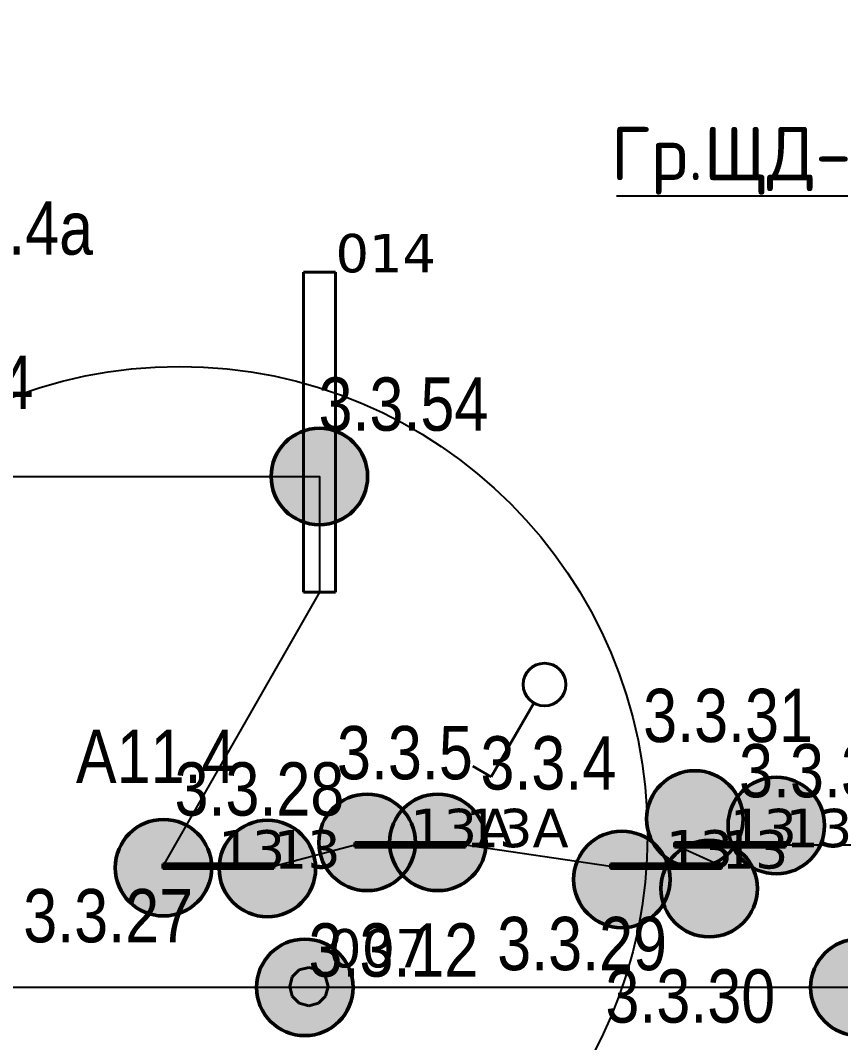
# Model space of a CAD drawing. Header units: millimetres. Extents: x -243740 to 150609, y -473655 to -165121.
# Drawn here: x -224657 to -220811, y -388168 to -383374 of the extents above; entities that cross this region are included whole.
import ezdxf
from ezdxf import colors
from ezdxf.entities.mleader import LeaderData, LeaderLine
from ezdxf.enums import TextEntityAlignment as Align
from ezdxf.math import Vec2, Vec3

# ---------------------------------------------------------------- set-up
doc = ezdxf.new("R2010")
doc.units = ezdxf.units.MM
doc.layers.add('_Гр.ЩД-1А.5.9.I2.3', color=6, linetype='Continuous')
for name, color, linetype, lineweight in [('_освещение_dali', 3, 'Continuous', 50), ('DLX_FL2_LUM 34', 5, 'Continuous', 40), ('DLX_FL2_LUM 40', 5, 'Continuous', 40), ('DLX_FL2_LUM 7', 5, 'Continuous', 40), ('Аварийное_овещение', 1, 'Continuous', 30), ('Освещение', 5, 'Continuous', 30), ('ЭТО быт', 5, 'Continuous', 40)]:
    doc.layers.add(name, color=color, linetype=linetype, lineweight=lineweight)
doc.layers.add('DLX_FL2_LUM 10', color=7, linetype='Continuous', lineweight=40, true_color=0xfb1804)
doc.styles.add('Arial Narrow_6', font='ARIALN.TTF', dxfattribs={"height": 193.245432})
doc.styles.add('ISOCPEUR', font='isocpeur.ttf')
doc.styles.get("Standard").update_dxf_attribs({"font": 'ARIALN.TTF'})
doc.styles.add('TableTextStyle', font='')
doc.styles.get('TableTextStyle').set_extended_font_data('VERDANA.TTF')
doc.linetypes.add('Truba', pattern='A,3e-05,[4,MSH_7,S=1,R=0,X=0,Y=0],-3.022072', length=3.022102)

# ---------------------------------------------------------------- blocks, each defined once
blk = doc.blocks.new('A$C453ecf4b')
at = {"layer": 'Аварийное_овещение', "lineweight": 40, "style": 'Arial Narrow_6'}
blk.add_text('А11.4а', height=250, dxfattribs=at).set_placement((9415.9, 12964.6))
blk = doc.blocks.new('Vkl-02')
for p, q in [((0.5, 0.866), (2.5, 4.33)), ((2.5, 4.33), (3.366, 3.83))]:
    blk.add_line(p, q)
blk.add_circle((0, 0), 1)
blk = doc.blocks.new('dgdg')
at = {"layer": 'DLX_FL2_LUM 10'}
for points in [[(11550.5, 10208.2, 0), (11810.5, 10208.2, 0)], [(11810.5, 10208.2, 0), (11550.5, 10208.2, 0)], [(11550.5, 10208.2, 0), (11550.5, 10208.2, 0)], [(11550.5, 10185.7, 0), (11550.5, 10208.2, 0)], [(11550.5, 10208.2, 0), (11550.5, 10208.2, 0)], [(11550.5, 10208.2, 0), (11550.5, 10185.7, 0)], [(11810.5, 10208.2, 0), (11550.5, 10208.2, 0)], [(11550.5, 10208.2, 0), (11550.5, 10185.7, 0)], [(11550.5, 10208.2, 0), (11810.5, 10208.2, 0)], [(11550.5, 10185.7, 0), (11550.5, 10208.2, 0)], [(11810.5, 10185.7, 0), (11550.5, 10185.7, 0)], [(11550.5, 10185.7, 0), (11550.5, 10185.7, 0)], [(11550.5, 10185.7, 0), (11810.5, 10185.7, 0)], [(11550.5, 10185.7, 0), (11550.5, 10185.7, 0)], [(11550.5, 10185.7, 0), (11810.5, 10185.7, 0)], [(11810.5, 10185.7, 0), (11550.5, 10185.7, 0)], [(11810.5, 10208.2, 0), (11810.5, 10208.2, 0)], [(11810.5, 10208.2, 0), (11810.5, 10185.7, 0)], [(11810.5, 10185.7, 0), (11810.5, 10208.2, 0)], [(11810.5, 10208.2, 0), (11810.5, 10208.2, 0)], [(11810.5, 10185.7, 0), (11810.5, 10208.2, 0)], [(11810.5, 10208.2, 0), (11810.5, 10185.7, 0)], [(11810.5, 10208.2, 0), (12070.5, 10208.2, 0)], [(12070.5, 10208.2, 0), (11810.5, 10208.2, 0)], [(11810.5, 10208.2, 0), (11810.5, 10208.2, 0)], [(11810.5, 10185.7, 0), (11810.5, 10208.2, 0)], [(11810.5, 10208.2, 0), (11810.5, 10208.2, 0)], [(11810.5, 10208.2, 0), (11810.5, 10185.7, 0)], [(12070.5, 10208.2, 0), (11810.5, 10208.2, 0)], [(11810.5, 10208.2, 0), (11810.5, 10185.7, 0)], [(11810.5, 10208.2, 0), (12070.5, 10208.2, 0)], [(11810.5, 10185.7, 0), (11810.5, 10208.2, 0)], [(11810.5, 10185.7, 0), (11810.5, 10185.7, 0)], [(11810.5, 10185.7, 0), (11810.5, 10185.7, 0)], [(12070.5, 10185.7, 0), (11810.5, 10185.7, 0)], [(11810.5, 10185.7, 0), (11810.5, 10185.7, 0)], [(11810.5, 10185.7, 0), (12070.5, 10185.7, 0)], [(11810.5, 10185.7, 0), (11810.5, 10185.7, 0)], [(11810.5, 10185.7, 0), (12070.5, 10185.7, 0)], [(12070.5, 10185.7, 0), (11810.5, 10185.7, 0)], [(12070.5, 10208.2, 0), (12070.5, 10208.2, 0)], [(12070.5, 10208.2, 0), (12070.5, 10185.7, 0)], [(12070.5, 10185.7, 0), (12070.5, 10208.2, 0)], [(12070.5, 10208.2, 0), (12070.5, 10208.2, 0)], [(12070.5, 10185.7, 0), (12070.5, 10208.2, 0)], [(12070.5, 10208.2, 0), (12070.5, 10185.7, 0)], [(12070.5, 10185.7, 0), (12070.5, 10185.7, 0)], [(12070.5, 10185.7, 0), (12070.5, 10185.7, 0)]]:
    blk.add_polyline3d(points, dxfattribs=at)
at = {"layer": 'DLX_FL2_LUM 34'}
for points in [[(11257.5, 9577, 0), (11290.5, 9610, 0)], [(11290.5, 9610, 0), (11257.5, 9577, 0)], [(11290.5, 9610, 0), (11257.5, 9577, 0)], [(11257.5, 9577, 0), (11290.5, 9610, 0)], [(11290.5, 9610, 0), (11335.5, 9622, 0)], [(11335.5, 9622, 0), (11290.5, 9610, 0)], [(11335.5, 9622, 0), (11290.5, 9610, 0)], [(11290.5, 9610, 0), (11335.5, 9622, 0)], [(11290.5, 9610, 0), (11290.5, 9610, 0)], [(11290.5, 9610, 0), (11290.5, 9610, 0)], [(11335.5, 9622, 0), (11335.5, 9622, 0)], [(11335.5, 9622, 0), (11380.5, 9610, 0)], [(11380.5, 9610, 0), (11335.5, 9622, 0)], [(11335.5, 9622, 0), (11335.5, 9622, 0)], [(11380.5, 9610, 0), (11335.5, 9622, 0)], [(11335.5, 9622, 0), (11380.5, 9610, 0)], [(11380.5, 9610, 0), (11380.5, 9610, 0)], [(11380.5, 9610, 0), (11413.4, 9577, 0)], [(11413.4, 9577, 0), (11380.5, 9610, 0)], [(11380.5, 9610, 0), (11380.5, 9610, 0)], [(11413.4, 9577, 0), (11380.5, 9610, 0)], [(11380.5, 9610, 0), (11413.4, 9577, 0)], [(11245.5, 9532, 0), (11257.5, 9577, 0)], [(11257.5, 9577, 0), (11245.5, 9532, 0)], [(11257.5, 9577, 0), (11245.5, 9532, 0)], [(11245.5, 9532, 0), (11257.5, 9577, 0)], [(11257.5, 9577, 0), (11257.5, 9577, 0)], [(11257.5, 9577, 0), (11257.5, 9577, 0)], [(11413.4, 9577, 0), (11413.4, 9577, 0)], [(11413.4, 9577, 0), (11425.5, 9532, 0)], [(11425.5, 9532, 0), (11413.4, 9577, 0)], [(11413.4, 9577, 0), (11413.4, 9577, 0)], [(11425.5, 9532, 0), (11413.4, 9577, 0)], [(11413.4, 9577, 0), (11425.5, 9532, 0)], [(11257.5, 9487, 0), (11245.5, 9532, 0)], [(11245.5, 9532, 0), (11245.5, 9532, 0)], [(11245.5, 9532, 0), (11257.5, 9487, 0)], [(11245.5, 9532, 0), (11245.5, 9532, 0)], [(11245.5, 9532, 0), (11257.5, 9487, 0)], [(11257.5, 9487, 0), (11245.5, 9532, 0)], [(11425.5, 9532, 0), (11413.4, 9487, 0)], [(11413.4, 9487, 0), (11425.5, 9532, 0)], [(11413.4, 9487, 0), (11425.5, 9532, 0)], [(11425.5, 9532, 0), (11413.4, 9487, 0)], [(11425.5, 9532, 0), (11425.5, 9532, 0)], [(11425.5, 9532, 0), (11425.5, 9532, 0)], [(11290.5, 9454.1, 0), (11257.5, 9487, 0)], [(11257.5, 9487, 0), (11257.5, 9487, 0)], [(11257.5, 9487, 0), (11290.5, 9454.1, 0)], [(11257.5, 9487, 0), (11257.5, 9487, 0)], [(11257.5, 9487, 0), (11290.5, 9454.1, 0)], [(11290.5, 9454.1, 0), (11257.5, 9487, 0)], [(11335.5, 9442, 0), (11290.5, 9454.1, 0)], [(11290.5, 9454.1, 0), (11290.5, 9454.1, 0)], [(11290.5, 9454.1, 0), (11335.5, 9442, 0)], [(11290.5, 9454.1, 0), (11290.5, 9454.1, 0)], [(11290.5, 9454.1, 0), (11335.5, 9442, 0)], [(11335.5, 9442, 0), (11290.5, 9454.1, 0)], [(11380.5, 9454.1, 0), (11335.5, 9442, 0)], [(11335.5, 9442, 0), (11380.5, 9454.1, 0)], [(11335.5, 9442, 0), (11380.5, 9454.1, 0)], [(11380.5, 9454.1, 0), (11335.5, 9442, 0)], [(11413.4, 9487, 0), (11380.5, 9454.1, 0)], [(11380.5, 9454.1, 0), (11413.4, 9487, 0)], [(11380.5, 9454.1, 0), (11413.4, 9487, 0)], [(11413.4, 9487, 0), (11380.5, 9454.1, 0)], [(11380.5, 9454.1, 0), (11380.5, 9454.1, 0)], [(11380.5, 9454.1, 0), (11380.5, 9454.1, 0)], [(11413.4, 9487, 0), (11413.4, 9487, 0)], [(11413.4, 9487, 0), (11413.4, 9487, 0)], [(11335.5, 9442, 0), (11335.5, 9442, 0)], [(11335.5, 9442, 0), (11335.5, 9442, 0)]]:
    blk.add_polyline3d(points, dxfattribs=at)
at = {"layer": 'DLX_FL2_LUM 40'}
for points in [[(11310.5, 11382, 0), (11310.5, 12882, 0)], [(11310.5, 12882, 0), (11310.5, 12882, 0)], [(11310.5, 12882, 0), (11310.5, 11382, 0)], [(11310.5, 12882, 0), (11460.5, 12882, 0)], [(11460.5, 12882, 0), (11310.5, 12882, 0)], [(11310.5, 12882, 0), (11310.5, 12882, 0)], [(11310.5, 12882, 0), (11310.5, 11382, 0)], [(11460.5, 12882, 0), (11310.5, 12882, 0)], [(11310.5, 11382, 0), (11310.5, 12882, 0)], [(11310.5, 12882, 0), (11460.5, 12882, 0)], [(11460.5, 12882, 0), (11460.5, 11382, 0)], [(11460.5, 11382, 0), (11460.5, 12882, 0)], [(11460.5, 12882, 0), (11460.5, 12882, 0)], [(11460.5, 12882, 0), (11460.5, 12882, 0)], [(11460.5, 11382, 0), (11460.5, 12882, 0)], [(11460.5, 12882, 0), (11460.5, 11382, 0)], [(11460.5, 11382, 0), (11310.5, 11382, 0)], [(11310.5, 11382, 0), (11310.5, 11382, 0)], [(11310.5, 11382, 0), (11460.5, 11382, 0)], [(11310.5, 11382, 0), (11310.5, 11382, 0)], [(11310.5, 11382, 0), (11460.5, 11382, 0)], [(11460.5, 11382, 0), (11310.5, 11382, 0)], [(11460.5, 11382, 0), (11460.5, 11382, 0)], [(11460.5, 11382, 0), (11460.5, 11382, 0)]]:
    blk.add_polyline3d(points, dxfattribs=at)
at = {"layer": 'DLX_FL2_LUM 7'}
for points in [[(13050.5, 10208.2, 0), (13310.5, 10208.2, 0)], [(13310.5, 10208.2, 0), (13050.5, 10208.2, 0)], [(13050.5, 10208.2, 0), (13050.5, 10208.2, 0)], [(13050.5, 10185.7, 0), (13050.5, 10208.2, 0)], [(13050.5, 10208.2, 0), (13050.5, 10208.2, 0)], [(13050.5, 10208.2, 0), (13050.5, 10185.7, 0)], [(13310.5, 10208.2, 0), (13050.5, 10208.2, 0)], [(13050.5, 10208.2, 0), (13050.5, 10185.7, 0)], [(13050.5, 10208.2, 0), (13310.5, 10208.2, 0)], [(13050.5, 10185.7, 0), (13050.5, 10208.2, 0)], [(13310.5, 10185.7, 0), (13050.5, 10185.7, 0)], [(13050.5, 10185.7, 0), (13050.5, 10185.7, 0)], [(13050.5, 10185.7, 0), (13310.5, 10185.7, 0)], [(13050.5, 10185.7, 0), (13050.5, 10185.7, 0)], [(13050.5, 10185.7, 0), (13310.5, 10185.7, 0)], [(13310.5, 10185.7, 0), (13050.5, 10185.7, 0)], [(13310.5, 10208.2, 0), (13310.5, 10208.2, 0)], [(13310.5, 10208.2, 0), (13310.5, 10185.7, 0)], [(13310.5, 10185.7, 0), (13310.5, 10208.2, 0)], [(13310.5, 10208.2, 0), (13310.5, 10208.2, 0)], [(13310.5, 10185.7, 0), (13310.5, 10208.2, 0)], [(13310.5, 10208.2, 0), (13310.5, 10185.7, 0)], [(13310.5, 10208.2, 0), (13570.5, 10208.2, 0)], [(13570.5, 10208.2, 0), (13310.5, 10208.2, 0)], [(13310.5, 10208.2, 0), (13310.5, 10208.2, 0)], [(13310.5, 10185.7, 0), (13310.5, 10208.2, 0)], [(13310.5, 10208.2, 0), (13310.5, 10208.2, 0)], [(13310.5, 10208.2, 0), (13310.5, 10185.7, 0)], [(13570.5, 10208.2, 0), (13310.5, 10208.2, 0)], [(13310.5, 10208.2, 0), (13310.5, 10185.7, 0)], [(13310.5, 10208.2, 0), (13570.5, 10208.2, 0)], [(13310.5, 10185.7, 0), (13310.5, 10208.2, 0)], [(13310.5, 10185.7, 0), (13310.5, 10185.7, 0)], [(13310.5, 10185.7, 0), (13310.5, 10185.7, 0)], [(13570.5, 10185.7, 0), (13310.5, 10185.7, 0)], [(13310.5, 10185.7, 0), (13310.5, 10185.7, 0)], [(13310.5, 10185.7, 0), (13570.5, 10185.7, 0)], [(13310.5, 10185.7, 0), (13310.5, 10185.7, 0)], [(13310.5, 10185.7, 0), (13570.5, 10185.7, 0)], [(13570.5, 10185.7, 0), (13310.5, 10185.7, 0)], [(13570.5, 10208.2, 0), (13570.5, 10208.2, 0)], [(13570.5, 10208.2, 0), (13570.5, 10185.7, 0)], [(13570.5, 10185.7, 0), (13570.5, 10208.2, 0)], [(13570.5, 10208.2, 0), (13570.5, 10208.2, 0)], [(13570.5, 10185.7, 0), (13570.5, 10208.2, 0)], [(13570.5, 10208.2, 0), (13570.5, 10185.7, 0)], [(13570.5, 10185.7, 0), (13570.5, 10185.7, 0)], [(13570.5, 10185.7, 0), (13570.5, 10185.7, 0)], [(10650.5, 10108.2, 0), (10910.5, 10108.2, 0)], [(10910.5, 10108.2, 0), (10650.5, 10108.2, 0)], [(10650.5, 10108.2, 0), (10650.5, 10108.2, 0)], [(10650.5, 10085.7, 0), (10650.5, 10108.2, 0)], [(10650.5, 10108.2, 0), (10650.5, 10108.2, 0)], [(10650.5, 10108.2, 0), (10650.5, 10085.7, 0)], [(10910.5, 10108.2, 0), (10650.5, 10108.2, 0)], [(10650.5, 10108.2, 0), (10650.5, 10085.7, 0)], [(10650.5, 10108.2, 0), (10910.5, 10108.2, 0)], [(10650.5, 10085.7, 0), (10650.5, 10108.2, 0)], [(10910.5, 10085.7, 0), (10650.5, 10085.7, 0)], [(10650.5, 10085.7, 0), (10650.5, 10085.7, 0)], [(10650.5, 10085.7, 0), (10910.5, 10085.7, 0)], [(10650.5, 10085.7, 0), (10650.5, 10085.7, 0)], [(10650.5, 10085.7, 0), (10910.5, 10085.7, 0)], [(10910.5, 10085.7, 0), (10650.5, 10085.7, 0)], [(10910.5, 10108.2, 0), (10910.5, 10108.2, 0)], [(10910.5, 10108.2, 0), (10910.5, 10085.7, 0)], [(10910.5, 10085.7, 0), (10910.5, 10108.2, 0)], [(10910.5, 10108.2, 0), (10910.5, 10108.2, 0)], [(10910.5, 10085.7, 0), (10910.5, 10108.2, 0)], [(10910.5, 10108.2, 0), (10910.5, 10085.7, 0)], [(10910.5, 10108.2, 0), (11170.5, 10108.2, 0)], [(11170.5, 10108.2, 0), (10910.5, 10108.2, 0)], [(10910.5, 10108.2, 0), (10910.5, 10108.2, 0)], [(10910.5, 10085.7, 0), (10910.5, 10108.2, 0)], [(10910.5, 10108.2, 0), (10910.5, 10108.2, 0)], [(10910.5, 10108.2, 0), (10910.5, 10085.7, 0)], [(11170.5, 10108.2, 0), (10910.5, 10108.2, 0)], [(10910.5, 10108.2, 0), (10910.5, 10085.7, 0)], [(10910.5, 10108.2, 0), (11170.5, 10108.2, 0)], [(10910.5, 10085.7, 0), (10910.5, 10108.2, 0)], [(10910.5, 10085.7, 0), (10910.5, 10085.7, 0)], [(10910.5, 10085.7, 0), (10910.5, 10085.7, 0)], [(11170.5, 10085.7, 0), (10910.5, 10085.7, 0)], [(10910.5, 10085.7, 0), (10910.5, 10085.7, 0)], [(10910.5, 10085.7, 0), (11170.5, 10085.7, 0)], [(10910.5, 10085.7, 0), (10910.5, 10085.7, 0)], [(10910.5, 10085.7, 0), (11170.5, 10085.7, 0)], [(11170.5, 10085.7, 0), (10910.5, 10085.7, 0)], [(11170.5, 10108.2, 0), (11170.5, 10108.2, 0)], [(11170.5, 10108.2, 0), (11170.5, 10085.7, 0)], [(11170.5, 10085.7, 0), (11170.5, 10108.2, 0)], [(11170.5, 10108.2, 0), (11170.5, 10108.2, 0)], [(11170.5, 10085.7, 0), (11170.5, 10108.2, 0)], [(11170.5, 10108.2, 0), (11170.5, 10085.7, 0)], [(11170.5, 10085.7, 0), (11170.5, 10085.7, 0)], [(11170.5, 10085.7, 0), (11170.5, 10085.7, 0)], [(12750.5, 10108.2, 0), (13010.5, 10108.2, 0)], [(13010.5, 10108.2, 0), (12750.5, 10108.2, 0)], [(12750.5, 10108.2, 0), (12750.5, 10108.2, 0)], [(12750.5, 10085.7, 0), (12750.5, 10108.2, 0)], [(12750.5, 10108.2, 0), (12750.5, 10108.2, 0)], [(12750.5, 10108.2, 0), (12750.5, 10085.7, 0)], [(13010.5, 10108.2, 0), (12750.5, 10108.2, 0)], [(12750.5, 10108.2, 0), (12750.5, 10085.7, 0)], [(12750.5, 10108.2, 0), (13010.5, 10108.2, 0)], [(12750.5, 10085.7, 0), (12750.5, 10108.2, 0)], [(13010.5, 10085.7, 0), (12750.5, 10085.7, 0)], [(12750.5, 10085.7, 0), (12750.5, 10085.7, 0)], [(12750.5, 10085.7, 0), (13010.5, 10085.7, 0)], [(12750.5, 10085.7, 0), (12750.5, 10085.7, 0)], [(12750.5, 10085.7, 0), (13010.5, 10085.7, 0)], [(13010.5, 10085.7, 0), (12750.5, 10085.7, 0)], [(13010.5, 10108.2, 0), (13010.5, 10108.2, 0)], [(13010.5, 10108.2, 0), (13010.5, 10085.7, 0)], [(13010.5, 10085.7, 0), (13010.5, 10108.2, 0)], [(13010.5, 10108.2, 0), (13010.5, 10108.2, 0)], [(13010.5, 10085.7, 0), (13010.5, 10108.2, 0)], [(13010.5, 10108.2, 0), (13010.5, 10085.7, 0)], [(13010.5, 10108.2, 0), (13270.5, 10108.2, 0)], [(13270.5, 10108.2, 0), (13010.5, 10108.2, 0)], [(13010.5, 10108.2, 0), (13010.5, 10108.2, 0)], [(13010.5, 10085.7, 0), (13010.5, 10108.2, 0)], [(13010.5, 10108.2, 0), (13010.5, 10108.2, 0)], [(13010.5, 10108.2, 0), (13010.5, 10085.7, 0)], [(13270.5, 10108.2, 0), (13010.5, 10108.2, 0)], [(13010.5, 10108.2, 0), (13010.5, 10085.7, 0)], [(13010.5, 10108.2, 0), (13270.5, 10108.2, 0)], [(13010.5, 10085.7, 0), (13010.5, 10108.2, 0)], [(13010.5, 10085.7, 0), (13010.5, 10085.7, 0)], [(13010.5, 10085.7, 0), (13010.5, 10085.7, 0)], [(13270.5, 10085.7, 0), (13010.5, 10085.7, 0)], [(13010.5, 10085.7, 0), (13010.5, 10085.7, 0)], [(13010.5, 10085.7, 0), (13270.5, 10085.7, 0)], [(13010.5, 10085.7, 0), (13010.5, 10085.7, 0)], [(13010.5, 10085.7, 0), (13270.5, 10085.7, 0)], [(13270.5, 10085.7, 0), (13010.5, 10085.7, 0)], [(13270.5, 10108.2, 0), (13270.5, 10108.2, 0)], [(13270.5, 10108.2, 0), (13270.5, 10085.7, 0)], [(13270.5, 10085.7, 0), (13270.5, 10108.2, 0)], [(13270.5, 10108.2, 0), (13270.5, 10108.2, 0)], [(13270.5, 10085.7, 0), (13270.5, 10108.2, 0)], [(13270.5, 10108.2, 0), (13270.5, 10085.7, 0)], [(13270.5, 10085.7, 0), (13270.5, 10085.7, 0)], [(13270.5, 10085.7, 0), (13270.5, 10085.7, 0)]]:
    blk.add_polyline3d(points, dxfattribs=at)
at = {"layer": 'ЭТО быт', "xscale": 100, "yscale": 100, "zscale": 10, "rotation": 180}
blk.add_blockref('Vkl-02', (12440.3, 10948.3), dxfattribs=at)
at = {"layer": 'Освещение', "lineweight": 40, "style": 'Arial Narrow_6'}
for p in [(9294.8, 12240.7), (10242.9, 10486.4)]:
    blk.add_text('А11.4', height=250, dxfattribs=at).set_placement(p)
blk = doc.blocks.new('_Dot')
at = {"color": 0, "linetype": 'ByBlock', "lineweight": -2}
blk.add_line((-0.5, 0), (-1, 0), dxfattribs=at)
at = {"color": 0, "linetype": 'ByBlock', "const_width": 0.5}
blk.add_lwpolyline([(-0.25, 0, 1), (0.25, 0, 1)], format="xyb", close=True, dxfattribs=at)
blk = doc.blocks.new('A$Cab2378fa')
at = {"lineweight": 25, "true_color": 0xfff5f5}
h = blk.add_hatch(color=7, dxfattribs=at)
h.dxf.hatch_style = 1
h.paths.add_polyline_path([(0, 0), (-141.6, -170.3, 0.174923), (3, -222.4, 0.197808), (162.3, -156.8)])
h.paths.add_polyline_path([(-163.2, 157.6), (0, 0), (147.8, 177.8, 0.175398), (3, 230.2, 0.209014)])
at = {"lineweight": 25}
h = blk.add_hatch(color=0, dxfattribs=at)
h.paths.add_polyline_path([(162.3, -156.8, 0.442338), (147.8, 177.8), (0, 0)])
h.paths.add_polyline_path([(-141.6, -170.3), (0, 0), (-163.2, 157.6, 0.430096)])
blk.add_circle((3, 3.9), 226.3)

msp = doc.modelspace()

# ---------------------------------------------------------------- linework, layer by layer
at = {"layer": '_Гр.ЩД-1А.5.9.I2.3', "ltscale": 100}
msp.add_lwpolyline([(-220724.9, -387909.1), (-223323.8, -387909.1), (-226280.8, -387909.1), (-226280.8, -387339.2), (-225869.5, -387340.3), (-225529.5, -387340.3), (-225529.5, -386720.3), (-225529.5, -386033), (-225529.5, -385513), (-223255.4, -385513), (-223255.4, -386055.2), (-223989.5, -387340.3), (-223469.5, -387340.3), (-223089.5, -387240.3), (-222569.5, -387240.3), (-221889.5, -387340.3), (-221369.5, -387340.3), (-221589.5, -387240.3), (-221069.5, -387240.3), (-220089.5, -387240.3)], dxfattribs=at)
at = {"layer": 'Defpoints', "color": 3, "ltscale": 100}
msp.add_circle((-223911.8, -387192.8), 2195.9, dxfattribs=at)

# ---------------------------------------------------------------- block references
at = {"layer": '_освещение_dali', "ltscale": 100}
msp.add_blockref('A$C453ecf4b', (-234640, -397437.2), dxfattribs=at)
at = {"layer": '_освещение_dali', "color": 5, "ltscale": 100}
for p in [(-223258.4, -385516.9), (-221497.3, -387122.9), (-221115.3, -387153.9), (-223989.5, -387351.5), (-223502.2, -387355.4), (-221839.6, -387406.6), (-221430.2, -387449.6), (-223326.8, -387913), (-220727.8, -387913)]:
    msp.add_blockref('A$Cab2378fa', p, dxfattribs=at)
at = {"layer": '_освещение_dali', "color": 1, "ltscale": 100}
for p in [(-223034.5, -387233), (-222702.5, -387233)]:
    msp.add_blockref('A$Cab2378fa', p, dxfattribs=at)
at = {"layer": 'Defpoints', "linetype": 'Truba'}
msp.add_blockref('dgdg', (-234640, -397437.2), dxfattribs=at)

# ---------------------------------------------------------------- texts
at = {"layer": '_Гр.ЩД-1А.5.9.I2.3', "ltscale": 100}
for s, p in [('3.3.54', (-222861, -385373.3)), ('3.3.31', (-221338.5, -386833.6)), ('3.3.5', (-222854.2, -387008.1)), ('3.3.4', (-222181.2, -387056.1)), ('3.3.32', (-220888.8, -387092.6)), ('3.3.28', (-223536.5, -387178.4)), ('3.3.27', (-224246, -387772.7)), ('3.3.12', (-222908, -387933.7)), ('3.3.29', (-222023, -387903.4)), ('3.3.30', (-221515.5, -388149.3))]:
    msp.add_text(s, height=250, dxfattribs=at).set_placement(p, align=Align.BOTTOM_CENTER)
at = {"layer": '_освещение_dali', "color": 63, "true_color": 0xbddd80, "style": 'TableTextStyle'}
for s, p in [('014', (-223179.5, -384555.2)), ('13А', (-222829.5, -387251.5)), ('13А', (-222569.5, -387251.5)), ('13', (-221329.5, -387251.5)), ('13', (-221069.5, -387251.5)), ('13', (-223729.5, -387351.5)), ('13', (-223469.5, -387351.5)), ('13', (-221629.5, -387351.5)), ('13', (-221369.5, -387351.5)), ('007', (-223214.5, -387815.2))]:
    msp.add_text(s, height=180, dxfattribs=at).set_placement(p)

# ---------------------------------------------------------------- leaders
at = {"layer": '_Гр.ЩД-1А.5.9.I2.3', "ltscale": 100}
ml = msp.add_multileader_mtext('Standard', dxfattribs=at)
ml.set_content('Гр.ЩД-1А.5.9.I2.3', color=256, style='ISOCPEUR')
ml.set_leader_properties()
ml.set_arrow_properties(name='DOT')
ml.build(insert=Vec2(0, 0))
ml.multileader.update_dxf_attribs({"has_dogleg": 0, "text_left_attachment_type": 6, "text_right_attachment_type": 6, "arrow_head_size": 100})
ctx = ml.context
ctx.base_point, ctx.char_height, ctx.arrow_head_size, ctx.landing_gap_size, ctx.plane_origin = Vec3(-222088.2, -384198.2), 250, 100, 200, Vec3(-137594.9, -256427.6)
ctx.left_attachment, ctx.right_attachment = 6, 6
notes = []
notes.append((ctx, [(1, (1, 1, 0), (-219205.2, -384198.2), (-1, 0), 8, [(1, [(-217356.9, -384160.9)], 0, [])])]))
ctx.mtext.insert, ctx.mtext.width, ctx.mtext.flow_direction = Vec3(-221888.2, -383873.2), 2425, 5
for ctx, leaders in notes:
    for number, flags, end, landing, length, lines in leaders:
        leader = LeaderData()
        leader.index, (leader.has_last_leader_line, leader.has_dogleg_vector, leader.attachment_direction) = number, flags
        leader.last_leader_point, leader.dogleg_vector, leader.dogleg_length = Vec3(end), Vec3(landing), length
        for number, points, colour, breaks in lines:
            line = LeaderLine()
            line.index, line.vertices, line.color, line.breaks = number, Vec3.list(points), colors.encode_raw_color(colour), breaks
            leader.lines.append(line)
        ctx.leaders.append(leader)

doc.saveas('drawing.dxf')
